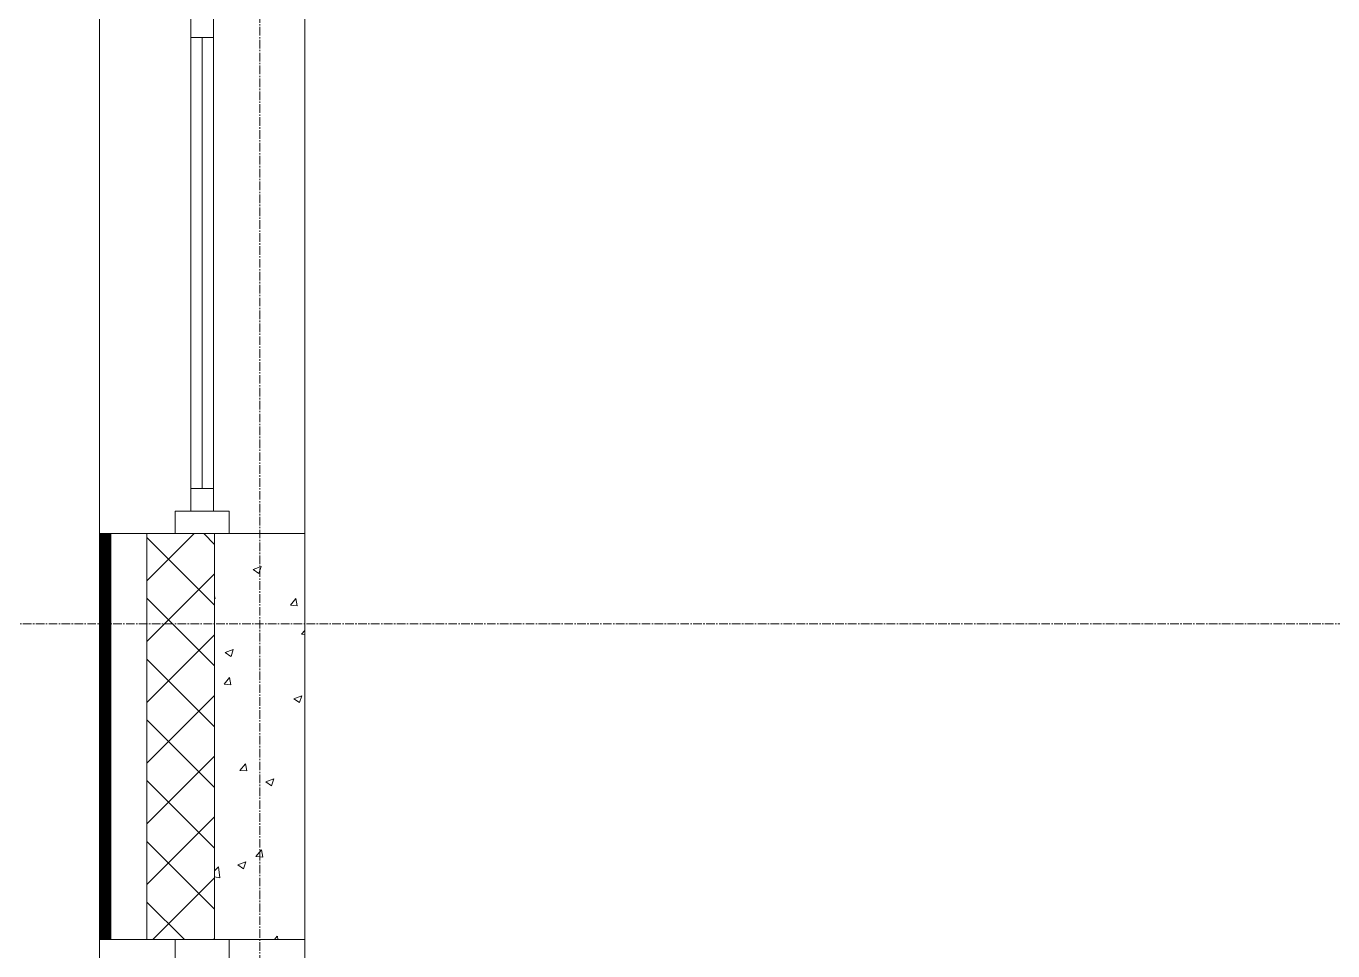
# Model space of a CAD drawing. Header units: millimetres. Extents: x -24360 to 609566, y -391049 to 148426.
# Drawn here: x 193512 to 196408, y 18829 to 20879 of the extents above; entities that cross this region are included whole.
import ezdxf

# ---------------------------------------------------------------- set-up
doc = ezdxf.new("R2010")
doc.units = ezdxf.units.MM
doc.linetypes.add('CENTER2', pattern=[28.575, 19.05, -3.175, 3.175, -3.175])
for name, color, linetype, lineweight in [('A-Wall_Материал_Газоблок_Контур', 250, 'Continuous', 0), ('АР_Окна', 4, 'Continuous', 5), ('АР_Стены ПЕНОблок', 52, 'Continuous', 20), ('АР_Тонкая', 254, 'Continuous', 5), ('АР_Утеплитель', 31, 'Continuous', 0), ('АР_Штриховка', 8, 'Continuous', 0)]:
    doc.layers.add(name, color=color, linetype=linetype, lineweight=lineweight)
doc.layers.add('АР_Оси_РД_100', color=7, linetype='Continuous', lineweight=0, true_color=0x525252)

msp = doc.modelspace()

# ---------------------------------------------------------------- linework, layer by layer
at = {"layer": 'A-Wall_Материал_Газоблок_Контур', "color": 18, "linetype": 'Continuous', "lineweight": 0, "true_color": 0x000000}
for p, q in [((193674.4, 20954.189), (193674.4, 19754.189)), ((194129.4, 19754.189), (194129.4, 20954.189)), ((193674.4, 18854.189), (193674.4, 17654.189)), ((194129.4, 17654.189), (194129.4, 18854.189))]:
    msp.add_line(p, q, dxfattribs=at)
at = {"layer": 'АР_Окна', "color": 18, "linetype": 'Continuous', "lineweight": 5, "true_color": 0x000000}
for p, q in [((193674.4, 20954.189), (193674.4, 19754.189)), ((194129.4, 20954.189), (194129.4, 19754.189)), ((193876.9, 20854.189), (193926.9, 20854.189)), ((193901.9, 20854.189), (193901.9, 19854.189)), ((193876.9, 19854.189), (193926.9, 19854.189)), ((193674.4, 18854.189), (193674.4, 17654.189)), ((194129.4, 18854.189), (194129.4, 17654.189))]:
    msp.add_line(p, q, dxfattribs=at)
for points in [[(193876.9, 20904.189), (193926.9, 20904.189), (193926.9, 19804.189), (193876.9, 19804.189)], [(193961.9, 19804.189), (193961.9, 19754.189), (193841.9, 19754.189), (193841.9, 19804.189)], [(193961.9, 18804.189), (193961.9, 18854.189), (193841.9, 18854.189), (193841.9, 18804.189)]]:
    msp.add_lwpolyline(points, close=True, dxfattribs=at)
at = {"layer": 'АР_Оси_РД_100', "linetype": 'CENTER2'}
for p, q in [((194029.4, -4259.177), (194029.4, 30254.189)), ((223584.4, 19554.189), (188074.442, 19554.189))]:
    msp.add_line(p, q, dxfattribs=at)
at = {"layer": 'АР_Стены ПЕНОблок', "color": 18, "linetype": 'Continuous', "lineweight": 20, "true_color": 0x000000}
for p, q in [((194129.4, 19754.189), (193929.4, 19754.189)), ((193929.4, 19754.189), (193929.4, 18854.189)), ((194129.4, 18854.189), (194129.4, 19754.189)), ((193929.4, 18854.189), (194129.4, 18854.189))]:
    msp.add_line(p, q, dxfattribs=at)
at = {"layer": 'АР_Тонкая', "color": 18, "linetype": 'Continuous', "lineweight": 5, "true_color": 0x000000}
for p, q in [((193699.4, 19754.189), (193674.4, 19754.189)), ((193674.4, 19754.189), (193674.4, 18854.189)), ((193779.4, 19754.189), (193699.4, 19754.189)), ((193699.4, 19754.189), (193699.4, 18854.189)), ((193699.4, 18854.189), (193699.4, 19754.189)), ((193779.4, 18854.189), (193779.4, 19754.189)), ((193674.4, 18854.189), (193699.4, 18854.189)), ((193699.4, 18854.189), (193779.4, 18854.189))]:
    msp.add_line(p, q, dxfattribs=at)
at = {"layer": 'АР_Утеплитель', "color": 18, "linetype": 'Continuous', "lineweight": 0, "true_color": 0x000000}
for p, q in [((193929.4, 19754.189), (193779.4, 19754.189)), ((193779.4, 19754.189), (193779.4, 18854.189)), ((193929.4, 18854.189), (193929.4, 19754.189)), ((193779.4, 18854.189), (193929.4, 18854.189))]:
    msp.add_line(p, q, dxfattribs=at)
at = {"layer": 'АР_Штриховка', "color": 18, "linetype": 'Continuous', "lineweight": 0, "true_color": 0x000000}
for p, q in [((193779.4, 19649.557), (193884.031, 19754.189)), ((193929.4, 19730.149), (193905.36, 19754.189)), ((193674.4, 19753.189), (193699.4, 19753.189)), ((193674.4, 19752.189), (193699.4, 19752.189)), ((193674.4, 19751.189), (193699.4, 19751.189)), ((193674.4, 19750.189), (193699.4, 19750.189)), ((193674.4, 19749.189), (193699.4, 19749.189)), ((193674.4, 19748.189), (193699.4, 19748.189)), ((193674.4, 19747.189), (193699.4, 19747.189)), ((193674.4, 19746.189), (193699.4, 19746.189)), ((193674.4, 19745.189), (193699.4, 19745.189)), ((193674.4, 19744.189), (193699.4, 19744.189)), ((193674.4, 19743.189), (193699.4, 19743.189)), ((193674.4, 19742.189), (193699.4, 19742.189)), ((193674.4, 19741.189), (193699.4, 19741.189)), ((193674.4, 19740.189), (193699.4, 19740.189)), ((193674.4, 19739.189), (193699.4, 19739.189)), ((193674.4, 19738.189), (193699.4, 19738.189)), ((193674.4, 19737.189), (193699.4, 19737.189)), ((193674.4, 19736.189), (193699.4, 19736.189)), ((193674.4, 19735.189), (193699.4, 19735.189)), ((193674.4, 19734.189), (193699.4, 19734.189)), ((193674.4, 19733.189), (193699.4, 19733.189)), ((193674.4, 19732.189), (193699.4, 19732.189)), ((193674.4, 19731.189), (193699.4, 19731.189)), ((193674.4, 19730.189), (193699.4, 19730.189)), ((193674.4, 19729.189), (193699.4, 19729.189)), ((193674.4, 19728.189), (193699.4, 19728.189)), ((193674.4, 19727.189), (193699.4, 19727.189)), ((193674.4, 19726.189), (193699.4, 19726.189)), ((193674.4, 19725.189), (193699.4, 19725.189)), ((193929.4, 19595.445), (193779.4, 19745.445)), ((193674.4, 19724.189), (193699.4, 19724.189)), ((193674.4, 19723.189), (193699.4, 19723.189)), ((193674.4, 19722.189), (193699.4, 19722.189)), ((193674.4, 19721.189), (193699.4, 19721.189)), ((193674.4, 19720.189), (193699.4, 19720.189)), ((193674.4, 19719.189), (193699.4, 19719.189)), ((193674.4, 19718.189), (193699.4, 19718.189)), ((193674.4, 19717.189), (193699.4, 19717.189)), ((193674.4, 19716.189), (193699.4, 19716.189)), ((193674.4, 19715.189), (193699.4, 19715.189)), ((193674.4, 19714.189), (193699.4, 19714.189)), ((193674.4, 19713.189), (193699.4, 19713.189)), ((193674.4, 19712.189), (193699.4, 19712.189)), ((193674.4, 19711.189), (193699.4, 19711.189)), ((193674.4, 19710.189), (193699.4, 19710.189)), ((193674.4, 19709.189), (193699.4, 19709.189)), ((193674.4, 19708.189), (193699.4, 19708.189)), ((193674.4, 19707.189), (193699.4, 19707.189)), ((193674.4, 19706.189), (193699.4, 19706.189)), ((193674.4, 19705.189), (193699.4, 19705.189)), ((193674.4, 19704.189), (193699.4, 19704.189)), ((193674.4, 19703.189), (193699.4, 19703.189)), ((193674.4, 19702.189), (193699.4, 19702.189)), ((193674.4, 19701.189), (193699.4, 19701.189)), ((193674.4, 19700.189), (193699.4, 19700.189)), ((193674.4, 19699.189), (193699.4, 19699.189)), ((193674.4, 19698.189), (193699.4, 19698.189)), ((193674.4, 19697.189), (193699.4, 19697.189)), ((193674.4, 19696.189), (193699.4, 19696.189)), ((193674.4, 19695.189), (193699.4, 19695.189)), ((193674.4, 19694.189), (193699.4, 19694.189)), ((193674.4, 19693.189), (193699.4, 19693.189)), ((193674.4, 19692.189), (193699.4, 19692.189)), ((193674.4, 19691.189), (193699.4, 19691.189)), ((193674.4, 19690.189), (193699.4, 19690.189)), ((193674.4, 19689.189), (193699.4, 19689.189)), ((193674.4, 19688.189), (193699.4, 19688.189)), ((193674.4, 19687.189), (193699.4, 19687.189)), ((193674.4, 19686.189), (193699.4, 19686.189)), ((193674.4, 19685.189), (193699.4, 19685.189)), ((193674.4, 19684.189), (193699.4, 19684.189)), ((193674.4, 19683.189), (193699.4, 19683.189)), ((193674.4, 19682.189), (193699.4, 19682.189)), ((193674.4, 19681.189), (193699.4, 19681.189)), ((193674.4, 19680.189), (193699.4, 19680.189)), ((193674.4, 19679.189), (193699.4, 19679.189)), ((193674.4, 19678.189), (193699.4, 19678.189)), ((193674.4, 19677.189), (193699.4, 19677.189)), ((193674.4, 19676.189), (193699.4, 19676.189)), ((193674.4, 19675.189), (193699.4, 19675.189)), ((193674.4, 19674.189), (193699.4, 19674.189)), ((193674.4, 19673.189), (193699.4, 19673.189)), ((193674.4, 19672.189), (193699.4, 19672.189)), ((193674.4, 19671.189), (193699.4, 19671.189)), ((193674.4, 19670.189), (193699.4, 19670.189)), ((193674.4, 19669.189), (193699.4, 19669.189)), ((193674.4, 19668.189), (193699.4, 19668.189)), ((193674.4, 19667.189), (193699.4, 19667.189)), ((194014.824, 19674.473), (194027.459, 19665.951)), ((194014.834, 19674.494), (194032.619, 19681.321)), ((194027.462, 19665.95), (194032.612, 19681.299)), ((193674.4, 19666.189), (193699.4, 19666.189)), ((193674.4, 19665.189), (193699.4, 19665.189)), ((193674.4, 19664.189), (193699.4, 19664.189)), ((193674.4, 19663.189), (193699.4, 19663.189)), ((193674.4, 19662.189), (193699.4, 19662.189)), ((193674.4, 19661.189), (193699.4, 19661.189)), ((193674.4, 19660.189), (193699.4, 19660.189)), ((193674.4, 19659.189), (193699.4, 19659.189)), ((193674.4, 19658.189), (193699.4, 19658.189)), ((193674.4, 19657.189), (193699.4, 19657.189)), ((193674.4, 19656.189), (193699.4, 19656.189)), ((193674.4, 19655.189), (193699.4, 19655.189)), ((193674.4, 19654.189), (193699.4, 19654.189)), ((193674.4, 19653.189), (193699.4, 19653.189)), ((193674.4, 19652.189), (193699.4, 19652.189)), ((193674.4, 19651.189), (193699.4, 19651.189)), ((193674.4, 19650.189), (193699.4, 19650.189)), ((193674.4, 19649.189), (193699.4, 19649.189)), ((193674.4, 19648.189), (193699.4, 19648.189)), ((193674.4, 19647.189), (193699.4, 19647.189)), ((193674.4, 19646.189), (193699.4, 19646.189)), ((193674.4, 19645.189), (193699.4, 19645.189)), ((193674.4, 19644.189), (193699.4, 19644.189)), ((193674.4, 19643.189), (193699.4, 19643.189)), ((193674.4, 19642.189), (193699.4, 19642.189)), ((193674.4, 19641.189), (193699.4, 19641.189)), ((193674.4, 19640.189), (193699.4, 19640.189)), ((193674.4, 19639.189), (193699.4, 19639.189)), ((193674.4, 19638.189), (193699.4, 19638.189)), ((193779.4, 19514.853), (193929.4, 19664.853)), ((193674.4, 19637.189), (193699.4, 19637.189)), ((193674.4, 19636.189), (193699.4, 19636.189)), ((193674.4, 19635.189), (193699.4, 19635.189)), ((193674.4, 19634.189), (193699.4, 19634.189)), ((193674.4, 19633.189), (193699.4, 19633.189)), ((193674.4, 19632.189), (193699.4, 19632.189)), ((193674.4, 19631.189), (193699.4, 19631.189)), ((193674.4, 19630.189), (193699.4, 19630.189)), ((193674.4, 19629.189), (193699.4, 19629.189)), ((193674.4, 19628.189), (193699.4, 19628.189)), ((193674.4, 19627.189), (193699.4, 19627.189)), ((193674.4, 19626.189), (193699.4, 19626.189)), ((193674.4, 19625.189), (193699.4, 19625.189)), ((193674.4, 19624.189), (193699.4, 19624.189)), ((193674.4, 19623.189), (193699.4, 19623.189)), ((193674.4, 19622.189), (193699.4, 19622.189)), ((193674.4, 19621.189), (193699.4, 19621.189)), ((193674.4, 19620.189), (193699.4, 19620.189)), ((193674.4, 19619.189), (193699.4, 19619.189)), ((193674.4, 19618.189), (193699.4, 19618.189)), ((193674.4, 19617.189), (193699.4, 19617.189)), ((193674.4, 19616.189), (193699.4, 19616.189)), ((193674.4, 19615.189), (193699.4, 19615.189)), ((193674.4, 19614.189), (193699.4, 19614.189)), ((193674.4, 19613.189), (193699.4, 19613.189)), ((193674.4, 19612.189), (193699.4, 19612.189)), ((193674.4, 19611.189), (193699.4, 19611.189)), ((193674.4, 19610.189), (193699.4, 19610.189)), ((193674.4, 19609.189), (193699.4, 19609.189)), ((193929.4, 19460.742), (193779.4, 19610.742)), ((193930.369, 19610.122), (193929.4, 19615.374)), ((193929.4, 19610.184), (193930.288, 19610.107)), ((194097.291, 19595.496), (194109.536, 19610.089)), ((194112.553, 19594.182), (194109.616, 19610.104)), ((193674.4, 19608.189), (193699.4, 19608.189)), ((193674.4, 19607.189), (193699.4, 19607.189)), ((193674.4, 19606.189), (193699.4, 19606.189)), ((193674.4, 19605.189), (193699.4, 19605.189)), ((193674.4, 19604.189), (193699.4, 19604.189)), ((193674.4, 19603.189), (193699.4, 19603.189)), ((193674.4, 19602.189), (193699.4, 19602.189)), ((193674.4, 19601.189), (193699.4, 19601.189)), ((193674.4, 19600.189), (193699.4, 19600.189)), ((193674.4, 19599.189), (193699.4, 19599.189)), ((193674.4, 19598.189), (193699.4, 19598.189)), ((193674.4, 19597.189), (193699.4, 19597.189)), ((193674.4, 19596.189), (193699.4, 19596.189)), ((193674.4, 19595.189), (193699.4, 19595.189)), ((193674.4, 19594.189), (193699.4, 19594.189)), ((193674.4, 19593.189), (193699.4, 19593.189)), ((193674.4, 19592.189), (193699.4, 19592.189)), ((193674.4, 19591.189), (193699.4, 19591.189)), ((193674.4, 19590.189), (193699.4, 19590.189)), ((193674.4, 19589.189), (193699.4, 19589.189)), ((193674.4, 19588.189), (193699.4, 19588.189)), ((193674.4, 19587.189), (193699.4, 19587.189)), ((193674.4, 19586.189), (193699.4, 19586.189)), ((193674.4, 19585.189), (193699.4, 19585.189)), ((193674.4, 19584.189), (193699.4, 19584.189)), ((193674.4, 19583.189), (193699.4, 19583.189)), ((193674.4, 19582.189), (193699.4, 19582.189)), ((193674.4, 19581.189), (193699.4, 19581.189)), ((193674.4, 19580.189), (193699.4, 19580.189)), ((194097.291, 19595.496), (194112.473, 19594.168)), ((193674.4, 19579.189), (193699.4, 19579.189)), ((193674.4, 19578.189), (193699.4, 19578.189)), ((193674.4, 19577.189), (193699.4, 19577.189)), ((193674.4, 19576.189), (193699.4, 19576.189)), ((193674.4, 19575.189), (193699.4, 19575.189)), ((193674.4, 19574.189), (193699.4, 19574.189)), ((193674.4, 19573.189), (193699.4, 19573.189)), ((193674.4, 19572.189), (193699.4, 19572.189)), ((193674.4, 19571.189), (193699.4, 19571.189)), ((193674.4, 19570.189), (193699.4, 19570.189)), ((193674.4, 19569.189), (193699.4, 19569.189)), ((193674.4, 19568.189), (193699.4, 19568.189)), ((193674.4, 19567.189), (193699.4, 19567.189)), ((193674.4, 19566.189), (193699.4, 19566.189)), ((193674.4, 19565.189), (193699.4, 19565.189)), ((193674.4, 19564.189), (193699.4, 19564.189)), ((193674.4, 19563.189), (193699.4, 19563.189)), ((193674.4, 19562.189), (193699.4, 19562.189)), ((193674.4, 19561.189), (193699.4, 19561.189)), ((193674.4, 19560.189), (193699.4, 19560.189)), ((193674.4, 19559.189), (193699.4, 19559.189)), ((193674.4, 19558.189), (193699.4, 19558.189)), ((193674.4, 19557.189), (193699.4, 19557.189)), ((193674.4, 19556.189), (193699.4, 19556.189)), ((193674.4, 19555.189), (193699.4, 19555.189)), ((193674.4, 19554.189), (193699.4, 19554.189)), ((193674.4, 19553.189), (193699.4, 19553.189)), ((193674.4, 19552.189), (193699.4, 19552.189)), ((193674.4, 19551.189), (193699.4, 19551.189)), ((193674.4, 19550.189), (193699.4, 19550.189)), ((193674.4, 19549.189), (193699.4, 19549.189)), ((193674.4, 19548.189), (193699.4, 19548.189)), ((193674.4, 19547.189), (193699.4, 19547.189)), ((193674.4, 19546.189), (193699.4, 19546.189)), ((193674.4, 19545.189), (193699.4, 19545.189)), ((193674.4, 19544.189), (193699.4, 19544.189)), ((193674.4, 19543.189), (193699.4, 19543.189)), ((193674.4, 19542.189), (193699.4, 19542.189)), ((193674.4, 19541.189), (193699.4, 19541.189)), ((193674.4, 19540.189), (193699.4, 19540.189)), ((193674.4, 19539.189), (193699.4, 19539.189)), ((193674.4, 19538.189), (193699.4, 19538.189)), ((193674.4, 19537.189), (193699.4, 19537.189)), ((193674.4, 19536.189), (193699.4, 19536.189)), ((193674.4, 19535.189), (193699.4, 19535.189)), ((193674.4, 19534.189), (193699.4, 19534.189)), ((193674.4, 19533.189), (193699.4, 19533.189)), ((193674.4, 19532.189), (193699.4, 19532.189)), ((193674.4, 19531.189), (193699.4, 19531.189)), ((193674.4, 19530.189), (193699.4, 19530.189)), ((193674.4, 19529.189), (193699.4, 19529.189)), ((193674.4, 19528.189), (193699.4, 19528.189)), ((193674.4, 19527.189), (193699.4, 19527.189)), ((193674.4, 19526.189), (193699.4, 19526.189)), ((193674.4, 19525.189), (193699.4, 19525.189)), ((193674.4, 19524.189), (193699.4, 19524.189)), ((193674.4, 19523.189), (193699.4, 19523.189)), ((193674.4, 19522.189), (193699.4, 19522.189)), ((193779.4, 19380.149), (193929.4, 19530.149)), ((194121.946, 19531.631), (194129.4, 19539.399)), ((194121.961, 19531.599), (194129.4, 19530.445)), ((193674.4, 19521.189), (193699.4, 19521.189)), ((193674.4, 19520.189), (193699.4, 19520.189)), ((193674.4, 19519.189), (193699.4, 19519.189)), ((193674.4, 19518.189), (193699.4, 19518.189)), ((193674.4, 19517.189), (193699.4, 19517.189)), ((193674.4, 19516.189), (193699.4, 19516.189)), ((193674.4, 19515.189), (193699.4, 19515.189)), ((193674.4, 19514.189), (193699.4, 19514.189)), ((193674.4, 19513.189), (193699.4, 19513.189)), ((193674.4, 19512.189), (193699.4, 19512.189)), ((193674.4, 19511.189), (193699.4, 19511.189)), ((193674.4, 19510.189), (193699.4, 19510.189)), ((193674.4, 19509.189), (193699.4, 19509.189)), ((193674.4, 19508.189), (193699.4, 19508.189)), ((193674.4, 19507.189), (193699.4, 19507.189)), ((193674.4, 19506.189), (193699.4, 19506.189)), ((193674.4, 19505.189), (193699.4, 19505.189)), ((193674.4, 19504.189), (193699.4, 19504.189)), ((193674.4, 19503.189), (193699.4, 19503.189)), ((193674.4, 19502.189), (193699.4, 19502.189)), ((193674.4, 19501.189), (193699.4, 19501.189)), ((193674.4, 19500.189), (193699.4, 19500.189)), ((193674.4, 19499.189), (193699.4, 19499.189)), ((193674.4, 19498.189), (193699.4, 19498.189)), ((193674.4, 19497.189), (193699.4, 19497.189)), ((193674.4, 19496.189), (193699.4, 19496.189)), ((193674.4, 19495.189), (193699.4, 19495.189)), ((193674.4, 19494.189), (193699.4, 19494.189)), ((193674.4, 19493.189), (193699.4, 19493.189)), ((193953.032, 19490.306), (193970.816, 19497.133)), ((193965.66, 19481.762), (193970.81, 19497.111)), ((193674.4, 19492.189), (193699.4, 19492.189)), ((193674.4, 19491.189), (193699.4, 19491.189)), ((193674.4, 19490.189), (193699.4, 19490.189)), ((193674.4, 19489.189), (193699.4, 19489.189)), ((193674.4, 19488.189), (193699.4, 19488.189)), ((193674.4, 19487.189), (193699.4, 19487.189)), ((193674.4, 19486.189), (193699.4, 19486.189)), ((193674.4, 19485.189), (193699.4, 19485.189)), ((193674.4, 19484.189), (193699.4, 19484.189)), ((193674.4, 19483.189), (193699.4, 19483.189)), ((193674.4, 19482.189), (193699.4, 19482.189)), ((193674.4, 19481.189), (193699.4, 19481.189)), ((193674.4, 19480.189), (193699.4, 19480.189)), ((193674.4, 19479.189), (193699.4, 19479.189)), ((193674.4, 19478.189), (193699.4, 19478.189)), ((193674.4, 19477.189), (193699.4, 19477.189)), ((193674.4, 19476.189), (193699.4, 19476.189)), ((193674.4, 19475.189), (193699.4, 19475.189)), ((193674.4, 19474.189), (193699.4, 19474.189)), ((193674.4, 19473.189), (193699.4, 19473.189)), ((193674.4, 19472.189), (193699.4, 19472.189)), ((193674.4, 19471.189), (193699.4, 19471.189)), ((193674.4, 19470.189), (193699.4, 19470.189)), ((193674.4, 19469.189), (193699.4, 19469.189)), ((193674.4, 19468.189), (193699.4, 19468.189)), ((193674.4, 19467.189), (193699.4, 19467.189)), ((193674.4, 19466.189), (193699.4, 19466.189)), ((193674.4, 19465.189), (193699.4, 19465.189)), ((193674.4, 19464.189), (193699.4, 19464.189)), ((193929.4, 19326.038), (193779.4, 19476.038)), ((193953.022, 19490.285), (193965.657, 19481.763)), ((193674.4, 19463.189), (193699.4, 19463.189)), ((193674.4, 19462.189), (193699.4, 19462.189)), ((193674.4, 19461.189), (193699.4, 19461.189)), ((193674.4, 19460.189), (193699.4, 19460.189)), ((193674.4, 19459.189), (193699.4, 19459.189)), ((193674.4, 19458.189), (193699.4, 19458.189)), ((193674.4, 19457.189), (193699.4, 19457.189)), ((193674.4, 19456.189), (193699.4, 19456.189)), ((193674.4, 19455.189), (193699.4, 19455.189)), ((193674.4, 19454.189), (193699.4, 19454.189)), ((193674.4, 19453.189), (193699.4, 19453.189)), ((193674.4, 19452.189), (193699.4, 19452.189)), ((193674.4, 19451.189), (193699.4, 19451.189)), ((193674.4, 19450.189), (193699.4, 19450.189)), ((193674.4, 19449.189), (193699.4, 19449.189)), ((193674.4, 19448.189), (193699.4, 19448.189)), ((193674.4, 19447.189), (193699.4, 19447.189)), ((193674.4, 19446.189), (193699.4, 19446.189)), ((193674.4, 19445.189), (193699.4, 19445.189)), ((193674.4, 19444.189), (193699.4, 19444.189)), ((193674.4, 19443.189), (193699.4, 19443.189)), ((193674.4, 19442.189), (193699.4, 19442.189)), ((193674.4, 19441.189), (193699.4, 19441.189)), ((193674.4, 19440.189), (193699.4, 19440.189)), ((193674.4, 19439.189), (193699.4, 19439.189)), ((193674.4, 19438.189), (193699.4, 19438.189)), ((193674.4, 19437.189), (193699.4, 19437.189)), ((193674.4, 19436.189), (193699.4, 19436.189)), ((193674.4, 19435.189), (193699.4, 19435.189)), ((193674.4, 19434.189), (193699.4, 19434.189)), ((193674.4, 19433.189), (193699.4, 19433.189)), ((193674.4, 19432.189), (193699.4, 19432.189)), ((193674.4, 19431.189), (193699.4, 19431.189)), ((193674.4, 19430.189), (193699.4, 19430.189)), ((193674.4, 19429.189), (193699.4, 19429.189)), ((193674.4, 19428.189), (193699.4, 19428.189)), ((193674.4, 19427.189), (193699.4, 19427.189)), ((193674.4, 19426.189), (193699.4, 19426.189)), ((193674.4, 19425.189), (193699.4, 19425.189)), ((193674.4, 19424.189), (193699.4, 19424.189)), ((193674.4, 19423.189), (193699.4, 19423.189)), ((193674.4, 19422.189), (193699.4, 19422.189)), ((193674.4, 19421.189), (193699.4, 19421.189)), ((193674.4, 19420.189), (193699.4, 19420.189)), ((193674.4, 19419.189), (193699.4, 19419.189)), ((193674.4, 19418.189), (193699.4, 19418.189)), ((193674.4, 19417.189), (193699.4, 19417.189)), ((193674.4, 19416.189), (193699.4, 19416.189)), ((193674.4, 19415.189), (193699.4, 19415.189)), ((193674.4, 19414.189), (193699.4, 19414.189)), ((193674.4, 19413.189), (193699.4, 19413.189)), ((193674.4, 19412.189), (193699.4, 19412.189)), ((193674.4, 19411.189), (193699.4, 19411.189)), ((193674.4, 19410.189), (193699.4, 19410.189)), ((193674.4, 19409.189), (193699.4, 19409.189)), ((193674.4, 19408.189), (193699.4, 19408.189)), ((193674.4, 19407.189), (193699.4, 19407.189)), ((193674.4, 19406.189), (193699.4, 19406.189)), ((193950.349, 19420.378), (193962.594, 19434.971)), ((193950.349, 19420.378), (193965.531, 19419.05)), ((193965.611, 19419.065), (193962.675, 19434.986)), ((193674.4, 19405.189), (193699.4, 19405.189)), ((193674.4, 19404.189), (193699.4, 19404.189)), ((193674.4, 19403.189), (193699.4, 19403.189)), ((193674.4, 19402.189), (193699.4, 19402.189)), ((193674.4, 19401.189), (193699.4, 19401.189)), ((193674.4, 19400.189), (193699.4, 19400.189)), ((193674.4, 19399.189), (193699.4, 19399.189)), ((193674.4, 19398.189), (193699.4, 19398.189)), ((193674.4, 19397.189), (193699.4, 19397.189)), ((193674.4, 19396.189), (193699.4, 19396.189)), ((193674.4, 19395.189), (193699.4, 19395.189)), ((193674.4, 19394.189), (193699.4, 19394.189)), ((193674.4, 19393.189), (193699.4, 19393.189)), ((193674.4, 19392.189), (193699.4, 19392.189)), ((193674.4, 19391.189), (193699.4, 19391.189)), ((193674.4, 19390.189), (193699.4, 19390.189)), ((193674.4, 19389.189), (193699.4, 19389.189)), ((193674.4, 19388.189), (193699.4, 19388.189)), ((193674.4, 19387.189), (193699.4, 19387.189)), ((193674.4, 19386.189), (193699.4, 19386.189)), ((193674.4, 19385.189), (193699.4, 19385.189)), ((193674.4, 19384.189), (193699.4, 19384.189)), ((193674.4, 19383.189), (193699.4, 19383.189)), ((193674.4, 19382.189), (193699.4, 19382.189)), ((193674.4, 19381.189), (193699.4, 19381.189)), ((193674.4, 19380.189), (193699.4, 19380.189)), ((193674.4, 19379.189), (193699.4, 19379.189)), ((193674.4, 19378.189), (193699.4, 19378.189)), ((193674.4, 19377.189), (193699.4, 19377.189)), ((193779.4, 19245.445), (193929.4, 19395.445)), ((194104.636, 19388.02), (194117.271, 19379.498)), ((194104.646, 19388.041), (194122.431, 19394.868)), ((194117.274, 19379.496), (194122.424, 19394.846)), ((193674.4, 19376.189), (193699.4, 19376.189)), ((193674.4, 19375.189), (193699.4, 19375.189)), ((193674.4, 19374.189), (193699.4, 19374.189)), ((193674.4, 19373.189), (193699.4, 19373.189)), ((193674.4, 19372.189), (193699.4, 19372.189)), ((193674.4, 19371.189), (193699.4, 19371.189)), ((193674.4, 19370.189), (193699.4, 19370.189)), ((193674.4, 19369.189), (193699.4, 19369.189)), ((193674.4, 19368.189), (193699.4, 19368.189)), ((193674.4, 19367.189), (193699.4, 19367.189)), ((193674.4, 19366.189), (193699.4, 19366.189)), ((193674.4, 19365.189), (193699.4, 19365.189)), ((193674.4, 19364.189), (193699.4, 19364.189)), ((193674.4, 19363.189), (193699.4, 19363.189)), ((193674.4, 19362.189), (193699.4, 19362.189)), ((193674.4, 19361.189), (193699.4, 19361.189)), ((193674.4, 19360.189), (193699.4, 19360.189)), ((193674.4, 19359.189), (193699.4, 19359.189)), ((193674.4, 19358.189), (193699.4, 19358.189)), ((193674.4, 19357.189), (193699.4, 19357.189)), ((193674.4, 19356.189), (193699.4, 19356.189)), ((193674.4, 19355.189), (193699.4, 19355.189)), ((193674.4, 19354.189), (193699.4, 19354.189)), ((193674.4, 19353.189), (193699.4, 19353.189)), ((193674.4, 19352.189), (193699.4, 19352.189)), ((193674.4, 19351.189), (193699.4, 19351.189)), ((193674.4, 19350.189), (193699.4, 19350.189)), ((193674.4, 19349.189), (193699.4, 19349.189)), ((193674.4, 19348.189), (193699.4, 19348.189)), ((193674.4, 19347.189), (193699.4, 19347.189)), ((193674.4, 19346.189), (193699.4, 19346.189)), ((193674.4, 19345.189), (193699.4, 19345.189)), ((193674.4, 19344.189), (193699.4, 19344.189)), ((193674.4, 19343.189), (193699.4, 19343.189)), ((193674.4, 19342.189), (193699.4, 19342.189)), ((193674.4, 19341.189), (193699.4, 19341.189)), ((193674.4, 19340.189), (193699.4, 19340.189)), ((193674.4, 19339.189), (193699.4, 19339.189)), ((193674.4, 19338.189), (193699.4, 19338.189)), ((193674.4, 19337.189), (193699.4, 19337.189)), ((193674.4, 19336.189), (193699.4, 19336.189)), ((193674.4, 19335.189), (193699.4, 19335.189)), ((193674.4, 19334.189), (193699.4, 19334.189)), ((193674.4, 19333.189), (193699.4, 19333.189)), ((193674.4, 19332.189), (193699.4, 19332.189)), ((193674.4, 19331.189), (193699.4, 19331.189)), ((193674.4, 19330.189), (193699.4, 19330.189)), ((193674.4, 19329.189), (193699.4, 19329.189)), ((193674.4, 19328.189), (193699.4, 19328.189)), ((193674.4, 19327.189), (193699.4, 19327.189)), ((193674.4, 19326.189), (193699.4, 19326.189)), ((193674.4, 19325.189), (193699.4, 19325.189)), ((193674.4, 19324.189), (193699.4, 19324.189)), ((193674.4, 19323.189), (193699.4, 19323.189)), ((193674.4, 19322.189), (193699.4, 19322.189)), ((193674.4, 19321.189), (193699.4, 19321.189)), ((193674.4, 19320.189), (193699.4, 19320.189)), ((193929.4, 19191.334), (193779.4, 19341.334)), ((193674.4, 19319.189), (193699.4, 19319.189)), ((193674.4, 19318.189), (193699.4, 19318.189)), ((193674.4, 19317.189), (193699.4, 19317.189)), ((193674.4, 19316.189), (193699.4, 19316.189)), ((193674.4, 19315.189), (193699.4, 19315.189)), ((193674.4, 19314.189), (193699.4, 19314.189)), ((193674.4, 19313.189), (193699.4, 19313.189)), ((193674.4, 19312.189), (193699.4, 19312.189)), ((193674.4, 19311.189), (193699.4, 19311.189)), ((193674.4, 19310.189), (193699.4, 19310.189)), ((193674.4, 19309.189), (193699.4, 19309.189)), ((193674.4, 19308.189), (193699.4, 19308.189)), ((193674.4, 19307.189), (193699.4, 19307.189)), ((193674.4, 19306.189), (193699.4, 19306.189)), ((193674.4, 19305.189), (193699.4, 19305.189)), ((193674.4, 19304.189), (193699.4, 19304.189)), ((193674.4, 19303.189), (193699.4, 19303.189)), ((193674.4, 19302.189), (193699.4, 19302.189)), ((193674.4, 19301.189), (193699.4, 19301.189)), ((193674.4, 19300.189), (193699.4, 19300.189)), ((193674.4, 19299.189), (193699.4, 19299.189)), ((193674.4, 19298.189), (193699.4, 19298.189)), ((193674.4, 19297.189), (193699.4, 19297.189)), ((193674.4, 19296.189), (193699.4, 19296.189)), ((193674.4, 19295.189), (193699.4, 19295.189)), ((193674.4, 19294.189), (193699.4, 19294.189)), ((193674.4, 19293.189), (193699.4, 19293.189)), ((193674.4, 19292.189), (193699.4, 19292.189)), ((193674.4, 19291.189), (193699.4, 19291.189)), ((193674.4, 19290.189), (193699.4, 19290.189)), ((193674.4, 19289.189), (193699.4, 19289.189)), ((193674.4, 19288.189), (193699.4, 19288.189)), ((193674.4, 19287.189), (193699.4, 19287.189)), ((193674.4, 19286.189), (193699.4, 19286.189)), ((193674.4, 19285.189), (193699.4, 19285.189)), ((193674.4, 19284.189), (193699.4, 19284.189)), ((193674.4, 19283.189), (193699.4, 19283.189)), ((193674.4, 19282.189), (193699.4, 19282.189)), ((193674.4, 19281.189), (193699.4, 19281.189)), ((193674.4, 19280.189), (193699.4, 19280.189)), ((193674.4, 19279.189), (193699.4, 19279.189)), ((193674.4, 19278.189), (193699.4, 19278.189)), ((193674.4, 19277.189), (193699.4, 19277.189)), ((193674.4, 19276.189), (193699.4, 19276.189)), ((193674.4, 19275.189), (193699.4, 19275.189)), ((193674.4, 19274.189), (193699.4, 19274.189)), ((193674.4, 19273.189), (193699.4, 19273.189)), ((193674.4, 19272.189), (193699.4, 19272.189)), ((193674.4, 19271.189), (193699.4, 19271.189)), ((193674.4, 19270.189), (193699.4, 19270.189)), ((193674.4, 19269.189), (193699.4, 19269.189)), ((193674.4, 19268.189), (193699.4, 19268.189)), ((193674.4, 19267.189), (193699.4, 19267.189)), ((193674.4, 19266.189), (193699.4, 19266.189)), ((193674.4, 19265.189), (193699.4, 19265.189)), ((193674.4, 19264.189), (193699.4, 19264.189)), ((193674.4, 19263.189), (193699.4, 19263.189)), ((193674.4, 19262.189), (193699.4, 19262.189)), ((193674.4, 19261.189), (193699.4, 19261.189)), ((193674.4, 19260.189), (193699.4, 19260.189)), ((193674.4, 19259.189), (193699.4, 19259.189)), ((193674.4, 19258.189), (193699.4, 19258.189)), ((193674.4, 19257.189), (193699.4, 19257.189)), ((193674.4, 19256.189), (193699.4, 19256.189)), ((193674.4, 19255.189), (193699.4, 19255.189)), ((193674.4, 19254.189), (193699.4, 19254.189)), ((193674.4, 19253.189), (193699.4, 19253.189)), ((193674.4, 19252.189), (193699.4, 19252.189)), ((193674.4, 19251.189), (193699.4, 19251.189)), ((193674.4, 19250.189), (193699.4, 19250.189)), ((193674.4, 19249.189), (193699.4, 19249.189)), ((193674.4, 19248.189), (193699.4, 19248.189)), ((193674.4, 19247.189), (193699.4, 19247.189)), ((193674.4, 19246.189), (193699.4, 19246.189)), ((193674.4, 19245.189), (193699.4, 19245.189)), ((193674.4, 19244.189), (193699.4, 19244.189)), ((193674.4, 19243.189), (193699.4, 19243.189)), ((193674.4, 19242.189), (193699.4, 19242.189)), ((193674.4, 19241.189), (193699.4, 19241.189)), ((193674.4, 19240.189), (193699.4, 19240.189)), ((193674.4, 19239.189), (193699.4, 19239.189)), ((193674.4, 19238.189), (193699.4, 19238.189)), ((193674.4, 19237.189), (193699.4, 19237.189)), ((193674.4, 19236.189), (193699.4, 19236.189)), ((193674.4, 19235.189), (193699.4, 19235.189)), ((193674.4, 19234.189), (193699.4, 19234.189)), ((193674.4, 19233.189), (193699.4, 19233.189)), ((193779.4, 19110.742), (193929.4, 19260.742)), ((193985.593, 19229.321), (193997.838, 19243.915)), ((194000.854, 19228.008), (193997.917, 19243.929)), ((193674.4, 19232.189), (193699.4, 19232.189)), ((193674.4, 19231.189), (193699.4, 19231.189)), ((193674.4, 19230.189), (193699.4, 19230.189)), ((193674.4, 19229.189), (193699.4, 19229.189)), ((193674.4, 19228.189), (193699.4, 19228.189)), ((193674.4, 19227.189), (193699.4, 19227.189)), ((193674.4, 19226.189), (193699.4, 19226.189)), ((193674.4, 19225.189), (193699.4, 19225.189)), ((193674.4, 19224.189), (193699.4, 19224.189)), ((193674.4, 19223.189), (193699.4, 19223.189)), ((193674.4, 19222.189), (193699.4, 19222.189)), ((193674.4, 19221.189), (193699.4, 19221.189)), ((193674.4, 19220.189), (193699.4, 19220.189)), ((193674.4, 19219.189), (193699.4, 19219.189)), ((193674.4, 19218.189), (193699.4, 19218.189)), ((193674.4, 19217.189), (193699.4, 19217.189)), ((193674.4, 19216.189), (193699.4, 19216.189)), ((193674.4, 19215.189), (193699.4, 19215.189)), ((193674.4, 19214.189), (193699.4, 19214.189)), ((193674.4, 19213.189), (193699.4, 19213.189)), ((193674.4, 19212.189), (193699.4, 19212.189)), ((193674.4, 19211.189), (193699.4, 19211.189)), ((193674.4, 19210.189), (193699.4, 19210.189)), ((193674.4, 19209.189), (193699.4, 19209.189)), ((193674.4, 19208.189), (193699.4, 19208.189)), ((193674.4, 19207.189), (193699.4, 19207.189)), ((193674.4, 19206.189), (193699.4, 19206.189)), ((193674.4, 19205.189), (193699.4, 19205.189)), ((193674.4, 19204.189), (193699.4, 19204.189)), ((193929.4, 19056.63), (193779.4, 19206.63)), ((193985.593, 19229.321), (194000.775, 19227.993)), ((194042.834, 19203.832), (194055.469, 19195.31)), ((194042.844, 19203.853), (194060.629, 19210.68)), ((194055.472, 19195.309), (194060.622, 19210.658)), ((193674.4, 19203.189), (193699.4, 19203.189)), ((193674.4, 19202.189), (193699.4, 19202.189)), ((193674.4, 19201.189), (193699.4, 19201.189)), ((193674.4, 19200.189), (193699.4, 19200.189)), ((193674.4, 19199.189), (193699.4, 19199.189)), ((193674.4, 19198.189), (193699.4, 19198.189)), ((193674.4, 19197.189), (193699.4, 19197.189)), ((193674.4, 19196.189), (193699.4, 19196.189)), ((193674.4, 19195.189), (193699.4, 19195.189)), ((193674.4, 19194.189), (193699.4, 19194.189)), ((193674.4, 19193.189), (193699.4, 19193.189)), ((193674.4, 19192.189), (193699.4, 19192.189)), ((193674.4, 19191.189), (193699.4, 19191.189)), ((193674.4, 19190.189), (193699.4, 19190.189)), ((193674.4, 19189.189), (193699.4, 19189.189)), ((193674.4, 19188.189), (193699.4, 19188.189)), ((193674.4, 19187.189), (193699.4, 19187.189)), ((193674.4, 19186.189), (193699.4, 19186.189)), ((193674.4, 19185.189), (193699.4, 19185.189)), ((193674.4, 19184.189), (193699.4, 19184.189)), ((193674.4, 19183.189), (193699.4, 19183.189)), ((193674.4, 19182.189), (193699.4, 19182.189)), ((193674.4, 19181.189), (193699.4, 19181.189)), ((193674.4, 19180.189), (193699.4, 19180.189)), ((193674.4, 19179.189), (193699.4, 19179.189)), ((193674.4, 19178.189), (193699.4, 19178.189)), ((193674.4, 19177.189), (193699.4, 19177.189)), ((193674.4, 19176.189), (193699.4, 19176.189)), ((193674.4, 19175.189), (193699.4, 19175.189)), ((193674.4, 19174.189), (193699.4, 19174.189)), ((193674.4, 19173.189), (193699.4, 19173.189)), ((193674.4, 19172.189), (193699.4, 19172.189)), ((193674.4, 19171.189), (193699.4, 19171.189)), ((193674.4, 19170.189), (193699.4, 19170.189)), ((193674.4, 19169.189), (193699.4, 19169.189)), ((193674.4, 19168.189), (193699.4, 19168.189)), ((193674.4, 19167.189), (193699.4, 19167.189)), ((193674.4, 19166.189), (193699.4, 19166.189)), ((193674.4, 19165.189), (193699.4, 19165.189)), ((193674.4, 19164.189), (193699.4, 19164.189)), ((193674.4, 19163.189), (193699.4, 19163.189)), ((193674.4, 19162.189), (193699.4, 19162.189)), ((193674.4, 19161.189), (193699.4, 19161.189)), ((193674.4, 19160.189), (193699.4, 19160.189)), ((193674.4, 19159.189), (193699.4, 19159.189)), ((193674.4, 19158.189), (193699.4, 19158.189)), ((193674.4, 19157.189), (193699.4, 19157.189)), ((193674.4, 19156.189), (193699.4, 19156.189)), ((193674.4, 19155.189), (193699.4, 19155.189)), ((193674.4, 19154.189), (193699.4, 19154.189)), ((193674.4, 19153.189), (193699.4, 19153.189)), ((193674.4, 19152.189), (193699.4, 19152.189)), ((193674.4, 19151.189), (193699.4, 19151.189)), ((193674.4, 19150.189), (193699.4, 19150.189)), ((193674.4, 19149.189), (193699.4, 19149.189)), ((193674.4, 19148.189), (193699.4, 19148.189)), ((193674.4, 19147.189), (193699.4, 19147.189)), ((193674.4, 19146.189), (193699.4, 19146.189)), ((193674.4, 19145.189), (193699.4, 19145.189)), ((193674.4, 19144.189), (193699.4, 19144.189)), ((193674.4, 19143.189), (193699.4, 19143.189)), ((193674.4, 19142.189), (193699.4, 19142.189)), ((193674.4, 19141.189), (193699.4, 19141.189)), ((193674.4, 19140.189), (193699.4, 19140.189)), ((193674.4, 19139.189), (193699.4, 19139.189)), ((193674.4, 19138.189), (193699.4, 19138.189)), ((193674.4, 19137.189), (193699.4, 19137.189)), ((193674.4, 19136.189), (193699.4, 19136.189)), ((193674.4, 19135.189), (193699.4, 19135.189)), ((193674.4, 19134.189), (193699.4, 19134.189)), ((193674.4, 19133.189), (193699.4, 19133.189)), ((193674.4, 19132.189), (193699.4, 19132.189)), ((193674.4, 19131.189), (193699.4, 19131.189)), ((193674.4, 19130.189), (193699.4, 19130.189)), ((193674.4, 19129.189), (193699.4, 19129.189)), ((193674.4, 19128.189), (193699.4, 19128.189)), ((193674.4, 19127.189), (193699.4, 19127.189)), ((193674.4, 19126.189), (193699.4, 19126.189)), ((193674.4, 19125.189), (193699.4, 19125.189)), ((193674.4, 19124.189), (193699.4, 19124.189)), ((193674.4, 19123.189), (193699.4, 19123.189)), ((193674.4, 19122.189), (193699.4, 19122.189)), ((193674.4, 19121.189), (193699.4, 19121.189)), ((193674.4, 19120.189), (193699.4, 19120.189)), ((193674.4, 19119.189), (193699.4, 19119.189)), ((193674.4, 19118.189), (193699.4, 19118.189)), ((193674.4, 19117.189), (193699.4, 19117.189)), ((193779.4, 18976.038), (193929.4, 19126.038)), ((193674.4, 19116.189), (193699.4, 19116.189)), ((193674.4, 19115.189), (193699.4, 19115.189)), ((193674.4, 19114.189), (193699.4, 19114.189)), ((193674.4, 19113.189), (193699.4, 19113.189)), ((193674.4, 19112.189), (193699.4, 19112.189)), ((193674.4, 19111.189), (193699.4, 19111.189)), ((193674.4, 19110.189), (193699.4, 19110.189)), ((193674.4, 19109.189), (193699.4, 19109.189)), ((193674.4, 19108.189), (193699.4, 19108.189)), ((193674.4, 19107.189), (193699.4, 19107.189)), ((193674.4, 19106.189), (193699.4, 19106.189)), ((193674.4, 19105.189), (193699.4, 19105.189)), ((193674.4, 19104.189), (193699.4, 19104.189)), ((193674.4, 19103.189), (193699.4, 19103.189)), ((193674.4, 19102.189), (193699.4, 19102.189)), ((193674.4, 19101.189), (193699.4, 19101.189)), ((193674.4, 19100.189), (193699.4, 19100.189)), ((193674.4, 19099.189), (193699.4, 19099.189)), ((193674.4, 19098.189), (193699.4, 19098.189)), ((193674.4, 19097.189), (193699.4, 19097.189)), ((193674.4, 19096.189), (193699.4, 19096.189)), ((193674.4, 19095.189), (193699.4, 19095.189)), ((193674.4, 19094.189), (193699.4, 19094.189)), ((193674.4, 19093.189), (193699.4, 19093.189)), ((193674.4, 19092.189), (193699.4, 19092.189)), ((193674.4, 19091.189), (193699.4, 19091.189)), ((193674.4, 19090.189), (193699.4, 19090.189)), ((193674.4, 19089.189), (193699.4, 19089.189)), ((193674.4, 19088.189), (193699.4, 19088.189)), ((193674.4, 19087.189), (193699.4, 19087.189)), ((193674.4, 19086.189), (193699.4, 19086.189)), ((193674.4, 19085.189), (193699.4, 19085.189)), ((193674.4, 19084.189), (193699.4, 19084.189)), ((193674.4, 19083.189), (193699.4, 19083.189)), ((193674.4, 19082.189), (193699.4, 19082.189)), ((193674.4, 19081.189), (193699.4, 19081.189)), ((193674.4, 19080.189), (193699.4, 19080.189)), ((193674.4, 19079.189), (193699.4, 19079.189)), ((193674.4, 19078.189), (193699.4, 19078.189)), ((193674.4, 19077.189), (193699.4, 19077.189)), ((193674.4, 19076.189), (193699.4, 19076.189)), ((193674.4, 19075.189), (193699.4, 19075.189)), ((193674.4, 19074.189), (193699.4, 19074.189)), ((193674.4, 19073.189), (193699.4, 19073.189)), ((193674.4, 19072.189), (193699.4, 19072.189)), ((193674.4, 19071.189), (193699.4, 19071.189)), ((193674.4, 19070.189), (193699.4, 19070.189)), ((193674.4, 19069.189), (193699.4, 19069.189)), ((193674.4, 19068.189), (193699.4, 19068.189)), ((193674.4, 19067.189), (193699.4, 19067.189)), ((193674.4, 19066.189), (193699.4, 19066.189)), ((193674.4, 19065.189), (193699.4, 19065.189)), ((193674.4, 19064.189), (193699.4, 19064.189)), ((193674.4, 19063.189), (193699.4, 19063.189)), ((193674.4, 19062.189), (193699.4, 19062.189)), ((193674.4, 19061.189), (193699.4, 19061.189)), ((193674.4, 19060.189), (193699.4, 19060.189)), ((193674.4, 19059.189), (193699.4, 19059.189)), ((193929.4, 18921.926), (193779.4, 19071.926)), ((193674.4, 19058.189), (193699.4, 19058.189)), ((193674.4, 19057.189), (193699.4, 19057.189)), ((193674.4, 19056.189), (193699.4, 19056.189)), ((193674.4, 19055.189), (193699.4, 19055.189)), ((193674.4, 19054.189), (193699.4, 19054.189)), ((193674.4, 19053.189), (193699.4, 19053.189)), ((193674.4, 19052.189), (193699.4, 19052.189)), ((193674.4, 19051.189), (193699.4, 19051.189)), ((193674.4, 19050.189), (193699.4, 19050.189)), ((193674.4, 19049.189), (193699.4, 19049.189)), ((193674.4, 19048.189), (193699.4, 19048.189)), ((193674.4, 19047.189), (193699.4, 19047.189)), ((193674.4, 19046.189), (193699.4, 19046.189)), ((193674.4, 19045.189), (193699.4, 19045.189)), ((193674.4, 19044.189), (193699.4, 19044.189)), ((193674.4, 19043.189), (193699.4, 19043.189)), ((193674.4, 19042.189), (193699.4, 19042.189)), ((193674.4, 19041.189), (193699.4, 19041.189)), ((193674.4, 19040.189), (193699.4, 19040.189)), ((193674.4, 19039.189), (193699.4, 19039.189)), ((193674.4, 19038.189), (193699.4, 19038.189)), ((193674.4, 19037.189), (193699.4, 19037.189)), ((193674.4, 19036.189), (193699.4, 19036.189)), ((193674.4, 19035.189), (193699.4, 19035.189)), ((193674.4, 19034.189), (193699.4, 19034.189)), ((193674.4, 19033.189), (193699.4, 19033.189)), ((193674.4, 19032.189), (193699.4, 19032.189)), ((193674.4, 19031.189), (193699.4, 19031.189)), ((193674.4, 19030.189), (193699.4, 19030.189)), ((194020.836, 19038.265), (194033.081, 19052.858)), ((194020.836, 19038.264), (194036.018, 19036.936)), ((194036.097, 19036.951), (194033.16, 19052.872)), ((193674.4, 19029.189), (193699.4, 19029.189)), ((193674.4, 19028.189), (193699.4, 19028.189)), ((193674.4, 19027.189), (193699.4, 19027.189)), ((193674.4, 19026.189), (193699.4, 19026.189)), ((193674.4, 19025.189), (193699.4, 19025.189)), ((193674.4, 19024.189), (193699.4, 19024.189)), ((193674.4, 19023.189), (193699.4, 19023.189)), ((193674.4, 19022.189), (193699.4, 19022.189)), ((193674.4, 19021.189), (193699.4, 19021.189)), ((193674.4, 19020.189), (193699.4, 19020.189)), ((193674.4, 19019.189), (193699.4, 19019.189)), ((193674.4, 19018.189), (193699.4, 19018.189)), ((193674.4, 19017.189), (193699.4, 19017.189)), ((193674.4, 19016.189), (193699.4, 19016.189)), ((193674.4, 19015.189), (193699.4, 19015.189)), ((193674.4, 19014.189), (193699.4, 19014.189)), ((193674.4, 19013.189), (193699.4, 19013.189)), ((193674.4, 19012.189), (193699.4, 19012.189)), ((193674.4, 19011.189), (193699.4, 19011.189)), ((193674.4, 19010.189), (193699.4, 19010.189)), ((193674.4, 19009.189), (193699.4, 19009.189)), ((193674.4, 19008.189), (193699.4, 19008.189)), ((193674.4, 19007.189), (193699.4, 19007.189)), ((193674.4, 19006.189), (193699.4, 19006.189)), ((193674.4, 19005.189), (193699.4, 19005.189)), ((193674.4, 19004.189), (193699.4, 19004.189)), ((193674.4, 19003.189), (193699.4, 19003.189)), ((193674.4, 19002.189), (193699.4, 19002.189)), ((193674.4, 19001.189), (193699.4, 19001.189)), ((193929.4, 19006.391), (193938.001, 19015.356)), ((193940.827, 18991.236), (193938.021, 19015.358)), ((193981.032, 19019.644), (193993.667, 19011.122)), ((193981.042, 19019.665), (193998.827, 19026.492)), ((193993.67, 19011.121), (193998.82, 19026.47)), ((193674.4, 19000.189), (193699.4, 19000.189)), ((193674.4, 18999.189), (193699.4, 18999.189)), ((193674.4, 18998.189), (193699.4, 18998.189)), ((193674.4, 18997.189), (193699.4, 18997.189)), ((193674.4, 18996.189), (193699.4, 18996.189)), ((193674.4, 18995.189), (193699.4, 18995.189)), ((193674.4, 18994.189), (193699.4, 18994.189)), ((193674.4, 18993.189), (193699.4, 18993.189)), ((193674.4, 18992.189), (193699.4, 18992.189)), ((193674.4, 18991.189), (193699.4, 18991.189)), ((193674.4, 18990.189), (193699.4, 18990.189)), ((193674.4, 18989.189), (193699.4, 18989.189)), ((193674.4, 18988.189), (193699.4, 18988.189)), ((193674.4, 18987.189), (193699.4, 18987.189)), ((193674.4, 18986.189), (193699.4, 18986.189)), ((193674.4, 18985.189), (193699.4, 18985.189)), ((193674.4, 18984.189), (193699.4, 18984.189)), ((193674.4, 18983.189), (193699.4, 18983.189)), ((193674.4, 18982.189), (193699.4, 18982.189)), ((193674.4, 18981.189), (193699.4, 18981.189)), ((193674.4, 18980.189), (193699.4, 18980.189)), ((193674.4, 18979.189), (193699.4, 18979.189)), ((193674.4, 18978.189), (193699.4, 18978.189)), ((193674.4, 18977.189), (193699.4, 18977.189)), ((193674.4, 18976.189), (193699.4, 18976.189)), ((193674.4, 18975.189), (193699.4, 18975.189)), ((193674.4, 18974.189), (193699.4, 18974.189)), ((193674.4, 18973.189), (193699.4, 18973.189)), ((193674.4, 18972.189), (193699.4, 18972.189)), ((193792.254, 18854.189), (193929.4, 18991.334)), ((193929.4, 18992.973), (193940.822, 18991.201)), ((193674.4, 18971.189), (193699.4, 18971.189)), ((193674.4, 18970.189), (193699.4, 18970.189)), ((193674.4, 18969.189), (193699.4, 18969.189)), ((193674.4, 18968.189), (193699.4, 18968.189)), ((193674.4, 18967.189), (193699.4, 18967.189)), ((193674.4, 18966.189), (193699.4, 18966.189)), ((193674.4, 18965.189), (193699.4, 18965.189)), ((193674.4, 18964.189), (193699.4, 18964.189)), ((193674.4, 18963.189), (193699.4, 18963.189)), ((193674.4, 18962.189), (193699.4, 18962.189)), ((193674.4, 18961.189), (193699.4, 18961.189)), ((193674.4, 18960.189), (193699.4, 18960.189)), ((193674.4, 18959.189), (193699.4, 18959.189)), ((193674.4, 18958.189), (193699.4, 18958.189)), ((193674.4, 18957.189), (193699.4, 18957.189)), ((193674.4, 18956.189), (193699.4, 18956.189)), ((193674.4, 18955.189), (193699.4, 18955.189)), ((193674.4, 18954.189), (193699.4, 18954.189)), ((193674.4, 18953.189), (193699.4, 18953.189)), ((193674.4, 18952.189), (193699.4, 18952.189)), ((193674.4, 18951.189), (193699.4, 18951.189)), ((193674.4, 18950.189), (193699.4, 18950.189)), ((193674.4, 18949.189), (193699.4, 18949.189)), ((193674.4, 18948.189), (193699.4, 18948.189)), ((193674.4, 18947.189), (193699.4, 18947.189)), ((193674.4, 18946.189), (193699.4, 18946.189)), ((193674.4, 18945.189), (193699.4, 18945.189)), ((193674.4, 18944.189), (193699.4, 18944.189)), ((193674.4, 18943.189), (193699.4, 18943.189)), ((193674.4, 18942.189), (193699.4, 18942.189)), ((193674.4, 18941.189), (193699.4, 18941.189)), ((193674.4, 18940.189), (193699.4, 18940.189)), ((193674.4, 18939.189), (193699.4, 18939.189)), ((193674.4, 18938.189), (193699.4, 18938.189)), ((193674.4, 18937.189), (193699.4, 18937.189)), ((193674.4, 18936.189), (193699.4, 18936.189)), ((193674.4, 18935.189), (193699.4, 18935.189)), ((193674.4, 18934.189), (193699.4, 18934.189)), ((193674.4, 18933.189), (193699.4, 18933.189)), ((193674.4, 18932.189), (193699.4, 18932.189)), ((193674.4, 18931.189), (193699.4, 18931.189)), ((193674.4, 18930.189), (193699.4, 18930.189)), ((193674.4, 18929.189), (193699.4, 18929.189)), ((193674.4, 18928.189), (193699.4, 18928.189)), ((193674.4, 18927.189), (193699.4, 18927.189)), ((193674.4, 18926.189), (193699.4, 18926.189)), ((193674.4, 18925.189), (193699.4, 18925.189)), ((193674.4, 18924.189), (193699.4, 18924.189)), ((193674.4, 18923.189), (193699.4, 18923.189)), ((193674.4, 18922.189), (193699.4, 18922.189)), ((193674.4, 18921.189), (193699.4, 18921.189)), ((193674.4, 18920.189), (193699.4, 18920.189)), ((193674.4, 18919.189), (193699.4, 18919.189)), ((193674.4, 18918.189), (193699.4, 18918.189)), ((193674.4, 18917.189), (193699.4, 18917.189)), ((193674.4, 18916.189), (193699.4, 18916.189)), ((193674.4, 18915.189), (193699.4, 18915.189)), ((193674.4, 18914.189), (193699.4, 18914.189)), ((193862.433, 18854.189), (193779.4, 18937.222)), ((193674.4, 18913.189), (193699.4, 18913.189)), ((193674.4, 18912.189), (193699.4, 18912.189)), ((193674.4, 18911.189), (193699.4, 18911.189)), ((193674.4, 18910.189), (193699.4, 18910.189)), ((193674.4, 18909.189), (193699.4, 18909.189)), ((193674.4, 18908.189), (193699.4, 18908.189)), ((193674.4, 18907.189), (193699.4, 18907.189)), ((193674.4, 18906.189), (193699.4, 18906.189)), ((193674.4, 18905.189), (193699.4, 18905.189)), ((193674.4, 18904.189), (193699.4, 18904.189)), ((193674.4, 18903.189), (193699.4, 18903.189)), ((193674.4, 18902.189), (193699.4, 18902.189)), ((193674.4, 18901.189), (193699.4, 18901.189)), ((193674.4, 18900.189), (193699.4, 18900.189)), ((193674.4, 18899.189), (193699.4, 18899.189)), ((193674.4, 18898.189), (193699.4, 18898.189)), ((193674.4, 18897.189), (193699.4, 18897.189)), ((193674.4, 18896.189), (193699.4, 18896.189)), ((193674.4, 18895.189), (193699.4, 18895.189)), ((193674.4, 18894.189), (193699.4, 18894.189)), ((193674.4, 18893.189), (193699.4, 18893.189)), ((193674.4, 18892.189), (193699.4, 18892.189)), ((193674.4, 18891.189), (193699.4, 18891.189)), ((193674.4, 18890.189), (193699.4, 18890.189)), ((193674.4, 18889.189), (193699.4, 18889.189)), ((193674.4, 18888.189), (193699.4, 18888.189)), ((193674.4, 18887.189), (193699.4, 18887.189)), ((193674.4, 18886.189), (193699.4, 18886.189)), ((193674.4, 18885.189), (193699.4, 18885.189)), ((193674.4, 18884.189), (193699.4, 18884.189)), ((193674.4, 18883.189), (193699.4, 18883.189)), ((193674.4, 18882.189), (193699.4, 18882.189)), ((193674.4, 18881.189), (193699.4, 18881.189)), ((193674.4, 18880.189), (193699.4, 18880.189)), ((193674.4, 18879.189), (193699.4, 18879.189)), ((193674.4, 18878.189), (193699.4, 18878.189)), ((193674.4, 18877.189), (193699.4, 18877.189)), ((193674.4, 18876.189), (193699.4, 18876.189)), ((193674.4, 18875.189), (193699.4, 18875.189)), ((193674.4, 18874.189), (193699.4, 18874.189)), ((193674.4, 18873.189), (193699.4, 18873.189)), ((193674.4, 18872.189), (193699.4, 18872.189)), ((193674.4, 18871.189), (193699.4, 18871.189)), ((193674.4, 18870.189), (193699.4, 18870.189)), ((193674.4, 18869.189), (193699.4, 18869.189)), ((193674.4, 18868.189), (193699.4, 18868.189)), ((193674.4, 18867.189), (193699.4, 18867.189)), ((193674.4, 18866.189), (193699.4, 18866.189)), ((193674.4, 18865.189), (193699.4, 18865.189)), ((193674.4, 18864.189), (193699.4, 18864.189)), ((193674.4, 18863.189), (193699.4, 18863.189)), ((193674.4, 18862.189), (193699.4, 18862.189)), ((193674.4, 18861.189), (193699.4, 18861.189)), ((193674.4, 18860.189), (193699.4, 18860.189)), ((193674.4, 18859.189), (193699.4, 18859.189)), ((193674.4, 18858.189), (193699.4, 18858.189)), ((193674.4, 18857.189), (193699.4, 18857.189)), ((193674.4, 18856.189), (193699.4, 18856.189)), ((193926.958, 18854.189), (193929.4, 18856.63)), ((194061.937, 18854.189), (194068.325, 18861.801)), ((194069.81, 18854.189), (194068.403, 18861.815)), ((193674.4, 18855.189), (193699.4, 18855.189)), ((193674.4, 18854.189), (193699.4, 18854.189))]:
    msp.add_line(p, q, dxfattribs=at)

doc.saveas('drawing.dxf')
